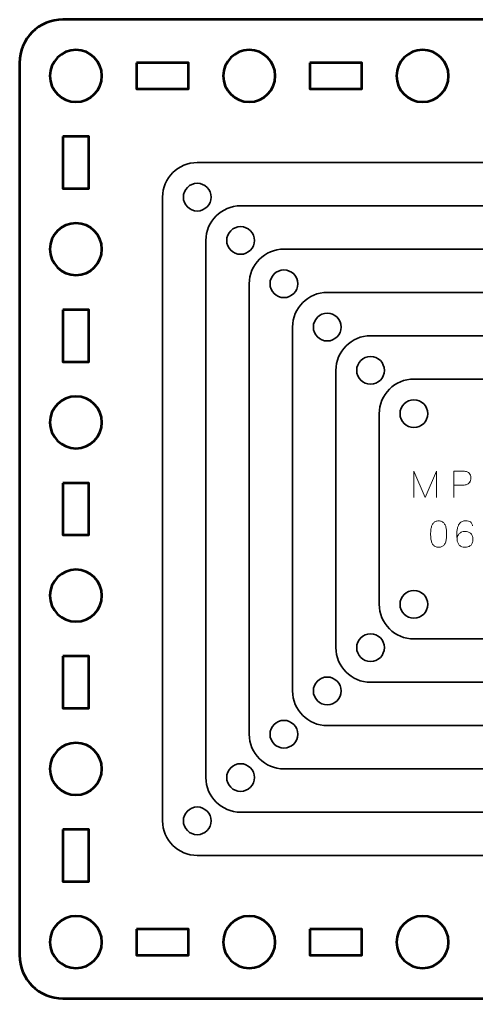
# Model space of a CAD drawing. Header units: centimetres. Extents: x -22.2 to 1.2, y -20.5 to -9.2.
# Drawn here: x -22.15 to -16.88, y -20.5 to -9.2 of the extents above; entities that cross this region are included whole.
import ezdxf

# ---------------------------------------------------------------- set-up
doc = ezdxf.new("R2010")
doc.units = ezdxf.units.CM
doc.header["$MEASUREMENT"] = 0
doc.layers.add('Layer 1', color=7, linetype='Continuous')

msp = doc.modelspace()

# ---------------------------------------------------------------- linework, layer by layer
at = {"layer": 'Layer 1', "lineweight": 53}
for points, knots in [([(-21.64992, -9.19998), (-21.64992, -9.19998), (-11.34994, -9.19998), (-11.34994, -9.19998), (-11.34994, -9.19998), (-11.07294, -9.19998), (-10.84998, -9.42308), (-10.84998, -9.70008), (-10.84998, -9.70008), (-10.84998, -9.70008), (-10.84998, -20.00006), (-10.84998, -20.00006), (-10.84998, -20.00006), (-10.84998, -20.27706), (-11.07294, -20.50002), (-11.34994, -20.50002), (-11.34994, -20.50002), (-11.34994, -20.50002), (-21.64992, -20.50002), (-21.64992, -20.50002), (-21.64992, -20.50002), (-21.92692, -20.50002), (-22.15002, -20.27706), (-22.15002, -20.00006), (-22.15002, -20.00006), (-22.15002, -20.00006), (-22.15002, -9.70008), (-22.15002, -9.70008), (-22.15002, -9.70008), (-22.15002, -9.42308), (-21.92692, -9.19998), (-21.64992, -9.19998)], [0, 0, 0, 0, 0.125, 0.125, 0.125, 0.125, 0.25, 0.25, 0.25, 0.25, 0.375, 0.375, 0.375, 0.375, 0.5, 0.5, 0.5, 0.5, 0.625, 0.625, 0.625, 0.625, 0.75, 0.75, 0.75, 0.75, 0.875, 0.875, 0.875, 0.875, 1, 1, 1, 1]), ([(-21.19999, -9.85001), (-21.19999, -10.01578), (-21.33422, -10.15001), (-21.49999, -10.15001), (-21.49999, -10.15001), (-21.66565, -10.15001), (-21.79999, -10.01578), (-21.79999, -9.85001), (-21.79999, -9.85001), (-21.79999, -9.68434), (-21.66565, -9.55001), (-21.49999, -9.55001), (-21.49999, -9.55001), (-21.33422, -9.55001), (-21.19999, -9.68434), (-21.19999, -9.85001)], [0, 0, 0, 0, 0.25, 0.25, 0.25, 0.25, 0.5, 0.5, 0.5, 0.5, 0.75, 0.75, 0.75, 0.75, 1, 1, 1, 1]), ([(-19.19991, -9.85001), (-19.19991, -10.01578), (-19.33429, -10.15001), (-19.49992, -10.15001), (-19.49992, -10.15001), (-19.66569, -10.15001), (-19.79992, -10.01578), (-19.79992, -9.85001), (-19.79992, -9.85001), (-19.79992, -9.68434), (-19.66569, -9.55001), (-19.49992, -9.55001), (-19.49992, -9.55001), (-19.33429, -9.55001), (-19.19991, -9.68434), (-19.19991, -9.85001)], [0, 0, 0, 0, 0.25, 0.25, 0.25, 0.25, 0.5, 0.5, 0.5, 0.5, 0.75, 0.75, 0.75, 0.75, 1, 1, 1, 1]), ([(-17.19998, -9.85001), (-17.19998, -10.01578), (-17.33432, -10.15001), (-17.49998, -10.15001), (-17.49998, -10.15001), (-17.66561, -10.15001), (-17.79999, -10.01578), (-17.79999, -9.85001), (-17.79999, -9.85001), (-17.79999, -9.68434), (-17.66561, -9.55001), (-17.49998, -9.55001), (-17.49998, -9.55001), (-17.33432, -9.55001), (-17.19998, -9.68434), (-17.19998, -9.85001)], [0, 0, 0, 0, 0.25, 0.25, 0.25, 0.25, 0.5, 0.5, 0.5, 0.5, 0.75, 0.75, 0.75, 0.75, 1, 1, 1, 1]), ([(-20.79997, -9.70008), (-20.79997, -9.70008), (-20.19997, -9.70008), (-20.19997, -9.70008), (-20.19997, -9.70008), (-20.19997, -9.70008), (-20.19997, -10.00008), (-20.19997, -10.00008), (-20.19997, -10.00008), (-20.19997, -10.00008), (-20.79997, -10.00008), (-20.79997, -10.00008), (-20.79997, -10.00008), (-20.79997, -10.00008), (-20.79997, -9.70008), (-20.79997, -9.70008)], [0, 0, 0, 0, 0.25, 0.25, 0.25, 0.25, 0.5, 0.5, 0.5, 0.5, 0.75, 0.75, 0.75, 0.75, 1, 1, 1, 1]), ([(-18.80001, -9.70008), (-18.80001, -9.70008), (-18.2, -9.70008), (-18.2, -9.70008), (-18.2, -9.70008), (-18.2, -9.70008), (-18.2, -10.00008), (-18.2, -10.00008), (-18.2, -10.00008), (-18.2, -10.00008), (-18.80001, -10.00008), (-18.80001, -10.00008), (-18.80001, -10.00008), (-18.80001, -10.00008), (-18.80001, -9.70008), (-18.80001, -9.70008)], [0, 0, 0, 0, 0.25, 0.25, 0.25, 0.25, 0.5, 0.5, 0.5, 0.5, 0.75, 0.75, 0.75, 0.75, 1, 1, 1, 1]), ([(-21.64992, -10.55003), (-21.64992, -10.55003), (-21.34992, -10.55003), (-21.34992, -10.55003), (-21.34992, -10.55003), (-21.34992, -10.55003), (-21.34992, -11.15003), (-21.34992, -11.15003), (-21.34992, -11.15003), (-21.34992, -11.15003), (-21.64992, -11.15003), (-21.64992, -11.15003), (-21.64992, -11.15003), (-21.64992, -11.15003), (-21.64992, -10.55003), (-21.64992, -10.55003)], [0, 0, 0, 0, 0.25, 0.25, 0.25, 0.25, 0.5, 0.5, 0.5, 0.5, 0.75, 0.75, 0.75, 0.75, 1, 1, 1, 1]), ([(-21.19999, -11.85008), (-21.19999, -12.01571), (-21.33422, -12.15009), (-21.49999, -12.15009), (-21.49999, -12.15009), (-21.66565, -12.15009), (-21.79999, -12.01571), (-21.79999, -11.85008), (-21.79999, -11.85008), (-21.79999, -11.68431), (-21.66565, -11.55008), (-21.49999, -11.55008), (-21.49999, -11.55008), (-21.33422, -11.55008), (-21.19999, -11.68431), (-21.19999, -11.85008)], [0, 0, 0, 0, 0.25, 0.25, 0.25, 0.25, 0.5, 0.5, 0.5, 0.5, 0.75, 0.75, 0.75, 0.75, 1, 1, 1, 1]), ([(-21.64992, -12.54999), (-21.64992, -12.54999), (-21.34992, -12.54999), (-21.34992, -12.54999), (-21.34992, -12.54999), (-21.34992, -12.54999), (-21.34992, -13.15), (-21.34992, -13.15), (-21.34992, -13.15), (-21.34992, -13.15), (-21.64992, -13.15), (-21.64992, -13.15), (-21.64992, -13.15), (-21.64992, -13.15), (-21.64992, -12.54999), (-21.64992, -12.54999)], [0, 0, 0, 0, 0.25, 0.25, 0.25, 0.25, 0.5, 0.5, 0.5, 0.5, 0.75, 0.75, 0.75, 0.75, 1, 1, 1, 1]), ([(-21.19999, -13.85002), (-21.19999, -14.01568), (-21.33422, -14.15002), (-21.49999, -14.15002), (-21.49999, -14.15002), (-21.66565, -14.15002), (-21.79999, -14.01568), (-21.79999, -13.85002), (-21.79999, -13.85002), (-21.79999, -13.68439), (-21.66565, -13.55001), (-21.49999, -13.55001), (-21.49999, -13.55001), (-21.33422, -13.55001), (-21.19999, -13.68439), (-21.19999, -13.85002)], [0, 0, 0, 0, 0.25, 0.25, 0.25, 0.25, 0.5, 0.5, 0.5, 0.5, 0.75, 0.75, 0.75, 0.75, 1, 1, 1, 1]), ([(-21.64992, -14.55007), (-21.64992, -14.55007), (-21.34992, -14.55007), (-21.34992, -14.55007), (-21.34992, -14.55007), (-21.34992, -14.55007), (-21.34992, -15.15007), (-21.34992, -15.15007), (-21.34992, -15.15007), (-21.34992, -15.15007), (-21.64992, -15.15007), (-21.64992, -15.15007), (-21.64992, -15.15007), (-21.64992, -15.15007), (-21.64992, -14.55007), (-21.64992, -14.55007)], [0, 0, 0, 0, 0.25, 0.25, 0.25, 0.25, 0.5, 0.5, 0.5, 0.5, 0.75, 0.75, 0.75, 0.75, 1, 1, 1, 1]), ([(-21.19999, -15.84998), (-21.19999, -16.01575), (-21.33422, -16.14999), (-21.49999, -16.14999), (-21.49999, -16.14999), (-21.66565, -16.14999), (-21.79999, -16.01575), (-21.79999, -15.84998), (-21.79999, -15.84998), (-21.79999, -15.68432), (-21.66565, -15.54998), (-21.49999, -15.54998), (-21.49999, -15.54998), (-21.33422, -15.54998), (-21.19999, -15.68432), (-21.19999, -15.84998)], [0, 0, 0, 0, 0.25, 0.25, 0.25, 0.25, 0.5, 0.5, 0.5, 0.5, 0.75, 0.75, 0.75, 0.75, 1, 1, 1, 1]), ([(-21.64992, -16.55004), (-21.64992, -16.55004), (-21.34992, -16.55004), (-21.34992, -16.55004), (-21.34992, -16.55004), (-21.34992, -16.55004), (-21.34992, -17.15004), (-21.34992, -17.15004), (-21.34992, -17.15004), (-21.34992, -17.15004), (-21.64992, -17.15004), (-21.64992, -17.15004), (-21.64992, -17.15004), (-21.64992, -17.15004), (-21.64992, -16.55004), (-21.64992, -16.55004)], [0, 0, 0, 0, 0.25, 0.25, 0.25, 0.25, 0.5, 0.5, 0.5, 0.5, 0.75, 0.75, 0.75, 0.75, 1, 1, 1, 1]), ([(-21.19999, -17.85006), (-21.19999, -18.01569), (-21.33422, -18.15006), (-21.49999, -18.15006), (-21.49999, -18.15006), (-21.66565, -18.15006), (-21.79999, -18.01569), (-21.79999, -17.85006), (-21.79999, -17.85006), (-21.79999, -17.68429), (-21.66565, -17.55005), (-21.49999, -17.55005), (-21.49999, -17.55005), (-21.33422, -17.55005), (-21.19999, -17.68429), (-21.19999, -17.85006)], [0, 0, 0, 0, 0.25, 0.25, 0.25, 0.25, 0.5, 0.5, 0.5, 0.5, 0.75, 0.75, 0.75, 0.75, 1, 1, 1, 1]), ([(-21.64992, -18.54997), (-21.64992, -18.54997), (-21.34992, -18.54997), (-21.34992, -18.54997), (-21.34992, -18.54997), (-21.34992, -18.54997), (-21.34992, -19.14997), (-21.34992, -19.14997), (-21.34992, -19.14997), (-21.34992, -19.14997), (-21.64992, -19.14997), (-21.64992, -19.14997), (-21.64992, -19.14997), (-21.64992, -19.14997), (-21.64992, -18.54997), (-21.64992, -18.54997)], [0, 0, 0, 0, 0.25, 0.25, 0.25, 0.25, 0.5, 0.5, 0.5, 0.5, 0.75, 0.75, 0.75, 0.75, 1, 1, 1, 1]), ([(-21.19999, -19.85002), (-21.19999, -20.01565), (-21.33422, -20.14999), (-21.49999, -20.14999), (-21.49999, -20.14999), (-21.66565, -20.14999), (-21.79999, -20.01565), (-21.79999, -19.85002), (-21.79999, -19.85002), (-21.79999, -19.68436), (-21.66565, -19.55002), (-21.49999, -19.55002), (-21.49999, -19.55002), (-21.33422, -19.55002), (-21.19999, -19.68436), (-21.19999, -19.85002)], [0, 0, 0, 0, 0.25, 0.25, 0.25, 0.25, 0.5, 0.5, 0.5, 0.5, 0.75, 0.75, 0.75, 0.75, 1, 1, 1, 1]), ([(-19.19991, -19.85002), (-19.19991, -20.01565), (-19.33429, -20.14999), (-19.49992, -20.14999), (-19.49992, -20.14999), (-19.66569, -20.14999), (-19.79992, -20.01565), (-19.79992, -19.85002), (-19.79992, -19.85002), (-19.79992, -19.68436), (-19.66569, -19.55002), (-19.49992, -19.55002), (-19.49992, -19.55002), (-19.33429, -19.55002), (-19.19991, -19.68436), (-19.19991, -19.85002)], [0, 0, 0, 0, 0.25, 0.25, 0.25, 0.25, 0.5, 0.5, 0.5, 0.5, 0.75, 0.75, 0.75, 0.75, 1, 1, 1, 1]), ([(-17.19998, -19.85002), (-17.19998, -20.01565), (-17.33432, -20.14999), (-17.49998, -20.14999), (-17.49998, -20.14999), (-17.66561, -20.14999), (-17.79999, -20.01565), (-17.79999, -19.85002), (-17.79999, -19.85002), (-17.79999, -19.68436), (-17.66561, -19.55002), (-17.49998, -19.55002), (-17.49998, -19.55002), (-17.33432, -19.55002), (-17.19998, -19.68436), (-17.19998, -19.85002)], [0, 0, 0, 0, 0.25, 0.25, 0.25, 0.25, 0.5, 0.5, 0.5, 0.5, 0.75, 0.75, 0.75, 0.75, 1, 1, 1, 1]), ([(-20.79997, -19.70009), (-20.79997, -19.70009), (-20.19997, -19.70009), (-20.19997, -19.70009), (-20.19997, -19.70009), (-20.19997, -19.70009), (-20.19997, -20.0001), (-20.19997, -20.0001), (-20.19997, -20.0001), (-20.19997, -20.0001), (-20.79997, -20.0001), (-20.79997, -20.0001), (-20.79997, -20.0001), (-20.79997, -20.0001), (-20.79997, -19.70009), (-20.79997, -19.70009)], [0, 0, 0, 0, 0.25, 0.25, 0.25, 0.25, 0.5, 0.5, 0.5, 0.5, 0.75, 0.75, 0.75, 0.75, 1, 1, 1, 1]), ([(-18.80001, -19.70009), (-18.80001, -19.70009), (-18.2, -19.70009), (-18.2, -19.70009), (-18.2, -19.70009), (-18.2, -19.70009), (-18.2, -20.0001), (-18.2, -20.0001), (-18.2, -20.0001), (-18.2, -20.0001), (-18.80001, -20.0001), (-18.80001, -20.0001), (-18.80001, -20.0001), (-18.80001, -20.0001), (-18.80001, -19.70009), (-18.80001, -19.70009)], [0, 0, 0, 0, 0.25, 0.25, 0.25, 0.25, 0.5, 0.5, 0.5, 0.5, 0.75, 0.75, 0.75, 0.75, 1, 1, 1, 1])]:
    msp.add_open_spline(points, degree=3, knots=knots, dxfattribs=at)
at = {"layer": 'Layer 1', "color": 30, "lineweight": 35}
for points in [[(-20.5, -11.25), (-20.5, -11.02913), (-20.32087, -10.85), (-20.1, -10.85), (-20.1, -10.85), (-20.1, -10.85), (-12.9, -10.85), (-12.9, -10.85), (-12.9, -10.85), (-12.67913, -10.85), (-12.5, -11.02913), (-12.5, -11.25), (-12.5, -11.25), (-12.5, -11.25), (-12.5, -18.45), (-12.5, -18.45), (-12.5, -18.45), (-12.5, -18.67087), (-12.67913, -18.85), (-12.9, -18.85), (-12.9, -18.85), (-12.9, -18.85), (-20.1, -18.85), (-20.1, -18.85), (-20.1, -18.85), (-20.32087, -18.85), (-20.5, -18.67087), (-20.5, -18.45), (-20.5, -18.45), (-20.5, -18.45), (-20.5, -11.25), (-20.5, -11.25)], [(-20, -11.75), (-20, -11.52913), (-19.82087, -11.35), (-19.6, -11.35), (-19.6, -11.35), (-19.6, -11.35), (-13.4, -11.35), (-13.4, -11.35), (-13.4, -11.35), (-13.17913, -11.35), (-13, -11.52913), (-13, -11.75), (-13, -11.75), (-13, -11.75), (-13, -17.95), (-13, -17.95), (-13, -17.95), (-13, -18.17087), (-13.17913, -18.35), (-13.4, -18.35), (-13.4, -18.35), (-13.4, -18.35), (-19.6, -18.35), (-19.6, -18.35), (-19.6, -18.35), (-19.82087, -18.35), (-20, -18.17087), (-20, -17.95), (-20, -17.95), (-20, -17.95), (-20, -11.75), (-20, -11.75)], [(-19.5, -12.25), (-19.5, -12.02913), (-19.32087, -11.85), (-19.1, -11.85), (-19.1, -11.85), (-19.1, -11.85), (-13.9, -11.85), (-13.9, -11.85), (-13.9, -11.85), (-13.67913, -11.85), (-13.5, -12.02913), (-13.5, -12.25), (-13.5, -12.25), (-13.5, -12.25), (-13.5, -17.45), (-13.5, -17.45), (-13.5, -17.45), (-13.5, -17.67087), (-13.67913, -17.85), (-13.9, -17.85), (-13.9, -17.85), (-13.9, -17.85), (-19.1, -17.85), (-19.1, -17.85), (-19.1, -17.85), (-19.32087, -17.85), (-19.5, -17.67087), (-19.5, -17.45), (-19.5, -17.45), (-19.5, -17.45), (-19.5, -12.25), (-19.5, -12.25)], [(-19, -12.75), (-19, -12.52913), (-18.82087, -12.35), (-18.6, -12.35), (-18.6, -12.35), (-18.6, -12.35), (-14.4, -12.35), (-14.4, -12.35), (-14.4, -12.35), (-14.17913, -12.35), (-14, -12.52913), (-14, -12.75), (-14, -12.75), (-14, -12.75), (-14, -16.95), (-14, -16.95), (-14, -16.95), (-14, -17.17087), (-14.17913, -17.35), (-14.4, -17.35), (-14.4, -17.35), (-14.4, -17.35), (-18.6, -17.35), (-18.6, -17.35), (-18.6, -17.35), (-18.82087, -17.35), (-19, -17.17087), (-19, -16.95), (-19, -16.95), (-19, -16.95), (-19, -12.75), (-19, -12.75)], [(-18.5, -13.25), (-18.5, -13.02913), (-18.32087, -12.85), (-18.1, -12.85), (-18.1, -12.85), (-18.1, -12.85), (-14.9, -12.85), (-14.9, -12.85), (-14.9, -12.85), (-14.67913, -12.85), (-14.5, -13.02913), (-14.5, -13.25), (-14.5, -13.25), (-14.5, -13.25), (-14.5, -16.45), (-14.5, -16.45), (-14.5, -16.45), (-14.5, -16.67087), (-14.67913, -16.85), (-14.9, -16.85), (-14.9, -16.85), (-14.9, -16.85), (-18.1, -16.85), (-18.1, -16.85), (-18.1, -16.85), (-18.32087, -16.85), (-18.5, -16.67087), (-18.5, -16.45), (-18.5, -16.45), (-18.5, -16.45), (-18.5, -13.25), (-18.5, -13.25)], [(-18, -13.75), (-18, -13.52913), (-17.82087, -13.35), (-17.6, -13.35), (-17.6, -13.35), (-17.6, -13.35), (-15.4, -13.35), (-15.4, -13.35), (-15.4, -13.35), (-15.17913, -13.35), (-15, -13.52913), (-15, -13.75), (-15, -13.75), (-15, -13.75), (-15, -15.95), (-15, -15.95), (-15, -15.95), (-15, -16.17087), (-15.17913, -16.35), (-15.4, -16.35), (-15.4, -16.35), (-15.4, -16.35), (-17.6, -16.35), (-17.6, -16.35), (-17.6, -16.35), (-17.82087, -16.35), (-18, -16.17087), (-18, -15.95), (-18, -15.95), (-18, -15.95), (-18, -13.75), (-18, -13.75)]]:
    msp.add_open_spline(points, degree=3, knots=[0, 0, 0, 0, 0.125, 0.125, 0.125, 0.125, 0.25, 0.25, 0.25, 0.25, 0.375, 0.375, 0.375, 0.375, 0.5, 0.5, 0.5, 0.5, 0.625, 0.625, 0.625, 0.625, 0.75, 0.75, 0.75, 0.75, 0.875, 0.875, 0.875, 0.875, 1, 1, 1, 1], dxfattribs=at)
at = {"layer": 'Layer 1', "color": 250, "lineweight": 35}
for points in [[(-20.1, -11.09), (-20.01165, -11.09), (-19.94, -11.16165), (-19.94, -11.25), (-19.94, -11.25), (-19.94, -11.33835), (-20.01165, -11.41), (-20.1, -11.41), (-20.1, -11.41), (-20.18835, -11.41), (-20.26, -11.33835), (-20.26, -11.25), (-20.26, -11.25), (-20.26, -11.16165), (-20.18835, -11.09), (-20.1, -11.09)], [(-19.6, -11.59), (-19.51165, -11.59), (-19.44, -11.66165), (-19.44, -11.75), (-19.44, -11.75), (-19.44, -11.83835), (-19.51165, -11.91), (-19.6, -11.91), (-19.6, -11.91), (-19.68835, -11.91), (-19.76, -11.83835), (-19.76, -11.75), (-19.76, -11.75), (-19.76, -11.66165), (-19.68835, -11.59), (-19.6, -11.59)], [(-19.1, -12.09), (-19.01165, -12.09), (-18.94, -12.16165), (-18.94, -12.25), (-18.94, -12.25), (-18.94, -12.33835), (-19.01165, -12.41), (-19.1, -12.41), (-19.1, -12.41), (-19.18835, -12.41), (-19.26, -12.33835), (-19.26, -12.25), (-19.26, -12.25), (-19.26, -12.16165), (-19.18835, -12.09), (-19.1, -12.09)], [(-18.6, -12.59), (-18.51165, -12.59), (-18.44, -12.66165), (-18.44, -12.75), (-18.44, -12.75), (-18.44, -12.83835), (-18.51165, -12.91), (-18.6, -12.91), (-18.6, -12.91), (-18.68835, -12.91), (-18.76, -12.83835), (-18.76, -12.75), (-18.76, -12.75), (-18.76, -12.66165), (-18.68835, -12.59), (-18.6, -12.59)], [(-18.1, -13.09), (-18.01165, -13.09), (-17.94, -13.16165), (-17.94, -13.25), (-17.94, -13.25), (-17.94, -13.33835), (-18.01165, -13.41), (-18.1, -13.41), (-18.1, -13.41), (-18.18835, -13.41), (-18.26, -13.33835), (-18.26, -13.25), (-18.26, -13.25), (-18.26, -13.16165), (-18.18835, -13.09), (-18.1, -13.09)], [(-17.6, -13.59), (-17.51165, -13.59), (-17.44, -13.66165), (-17.44, -13.75), (-17.44, -13.75), (-17.44, -13.83835), (-17.51165, -13.91), (-17.6, -13.91), (-17.6, -13.91), (-17.68835, -13.91), (-17.76, -13.83835), (-17.76, -13.75), (-17.76, -13.75), (-17.76, -13.66165), (-17.68835, -13.59), (-17.6, -13.59)], [(-17.6, -15.79), (-17.51165, -15.79), (-17.44, -15.86165), (-17.44, -15.95), (-17.44, -15.95), (-17.44, -16.03835), (-17.51165, -16.11), (-17.6, -16.11), (-17.6, -16.11), (-17.68835, -16.11), (-17.76, -16.03835), (-17.76, -15.95), (-17.76, -15.95), (-17.76, -15.86165), (-17.68835, -15.79), (-17.6, -15.79)], [(-18.1, -16.29), (-18.01165, -16.29), (-17.94, -16.36165), (-17.94, -16.45), (-17.94, -16.45), (-17.94, -16.53835), (-18.01165, -16.61), (-18.1, -16.61), (-18.1, -16.61), (-18.18835, -16.61), (-18.26, -16.53835), (-18.26, -16.45), (-18.26, -16.45), (-18.26, -16.36165), (-18.18835, -16.29), (-18.1, -16.29)], [(-18.6, -16.79), (-18.51165, -16.79), (-18.44, -16.86165), (-18.44, -16.95), (-18.44, -16.95), (-18.44, -17.03835), (-18.51165, -17.11), (-18.6, -17.11), (-18.6, -17.11), (-18.68835, -17.11), (-18.76, -17.03835), (-18.76, -16.95), (-18.76, -16.95), (-18.76, -16.86165), (-18.68835, -16.79), (-18.6, -16.79)], [(-19.1, -17.29), (-19.01165, -17.29), (-18.94, -17.36165), (-18.94, -17.45), (-18.94, -17.45), (-18.94, -17.53835), (-19.01165, -17.61), (-19.1, -17.61), (-19.1, -17.61), (-19.18835, -17.61), (-19.26, -17.53835), (-19.26, -17.45), (-19.26, -17.45), (-19.26, -17.36165), (-19.18835, -17.29), (-19.1, -17.29)], [(-19.6, -17.79), (-19.51165, -17.79), (-19.44, -17.86165), (-19.44, -17.95), (-19.44, -17.95), (-19.44, -18.03835), (-19.51165, -18.11), (-19.6, -18.11), (-19.6, -18.11), (-19.68835, -18.11), (-19.76, -18.03835), (-19.76, -17.95), (-19.76, -17.95), (-19.76, -17.86165), (-19.68835, -17.79), (-19.6, -17.79)], [(-20.1, -18.29), (-20.01165, -18.29), (-19.94, -18.36165), (-19.94, -18.45), (-19.94, -18.45), (-19.94, -18.53835), (-20.01165, -18.61), (-20.1, -18.61), (-20.1, -18.61), (-20.18835, -18.61), (-20.26, -18.53835), (-20.26, -18.45), (-20.26, -18.45), (-20.26, -18.36165), (-20.18835, -18.29), (-20.1, -18.29)]]:
    msp.add_open_spline(points, degree=3, knots=[0, 0, 0, 0, 0.25, 0.25, 0.25, 0.25, 0.5, 0.5, 0.5, 0.5, 0.75, 0.75, 0.75, 0.75, 1, 1, 1, 1], dxfattribs=at)
at = {"layer": 'Layer 1', "color": 30, "lineweight": 9}
for points, knots in [([(-17.60108, -14.71707), (-17.60108, -14.71707), (-17.60108, -14.41185), (-17.60108, -14.41185), (-17.60108, -14.41185), (-17.60108, -14.41185), (-17.46985, -14.71707), (-17.46985, -14.71707), (-17.46985, -14.71707), (-17.46985, -14.71707), (-17.33819, -14.41185), (-17.33819, -14.41185), (-17.33819, -14.41185), (-17.33819, -14.41185), (-17.33819, -14.71707), (-17.33819, -14.71707), (-17.33819, -14.71707), (-17.33819, -14.71707), (-17.33819, -14.41185), (-17.33819, -14.41185), (-17.33819, -14.41185), (-17.33819, -14.41185), (-17.46985, -14.71707), (-17.46985, -14.71707), (-17.46985, -14.71707), (-17.46985, -14.71707), (-17.60108, -14.41185), (-17.60108, -14.41185), (-17.60108, -14.41185), (-17.60108, -14.41185), (-17.60108, -14.71707), (-17.60108, -14.71707)], [0, 0, 0, 0, 0.125, 0.125, 0.125, 0.125, 0.25, 0.25, 0.25, 0.25, 0.375, 0.375, 0.375, 0.375, 0.5, 0.5, 0.5, 0.5, 0.625, 0.625, 0.625, 0.625, 0.75, 0.75, 0.75, 0.75, 0.875, 0.875, 0.875, 0.875, 1, 1, 1, 1]), ([(-17.13838, -14.71707), (-17.13838, -14.71707), (-17.13838, -14.41185), (-17.13838, -14.41185), (-17.13838, -14.41185), (-17.13838, -14.41185), (-17.04101, -14.41185), (-17.04101, -14.41185), (-17.04101, -14.41185), (-17.02154, -14.41192), (-17.00553, -14.41411), (-16.9929, -14.41834), (-16.9929, -14.41834), (-16.98034, -14.4225), (-16.97046, -14.42829), (-16.96333, -14.43563), (-16.96333, -14.43563), (-16.95621, -14.44289), (-16.95113, -14.45122), (-16.94802, -14.4606), (-16.94802, -14.4606), (-16.94499, -14.46999), (-16.94323, -14.47979), (-16.9428, -14.49017), (-16.9428, -14.49017), (-16.94231, -14.50054), (-16.94351, -14.5107), (-16.94633, -14.52057), (-16.94633, -14.52057), (-16.94922, -14.53045), (-16.95409, -14.53941), (-16.96108, -14.54746), (-16.96108, -14.54746), (-16.96799, -14.5555), (-16.97737, -14.56192), (-16.98916, -14.56665), (-16.98916, -14.56665), (-17.00094, -14.57144), (-17.01554, -14.57384), (-17.03297, -14.57398), (-17.03297, -14.57398), (-17.03297, -14.57398), (-17.13838, -14.57398), (-17.13838, -14.57398), (-17.13838, -14.57398), (-17.13838, -14.57398), (-17.03297, -14.57398), (-17.03297, -14.57398), (-17.03297, -14.57398), (-17.0159, -14.57384), (-17.00143, -14.57144), (-16.98972, -14.56665), (-16.98972, -14.56665), (-16.97794, -14.56192), (-16.96855, -14.5555), (-16.9615, -14.54746), (-16.9615, -14.54746), (-16.95451, -14.53941), (-16.9495, -14.53045), (-16.94654, -14.52057), (-16.94654, -14.52057), (-16.94358, -14.5107), (-16.94231, -14.50054), (-16.9428, -14.49017), (-16.9428, -14.49017), (-16.94323, -14.47979), (-16.94499, -14.46999), (-16.94816, -14.4606), (-16.94816, -14.4606), (-16.95127, -14.45122), (-16.95649, -14.44289), (-16.96362, -14.43563), (-16.96362, -14.43563), (-16.97081, -14.42829), (-16.98069, -14.4225), (-16.99325, -14.41834), (-16.99325, -14.41834), (-17.00588, -14.41411), (-17.02175, -14.41192), (-17.04101, -14.41185), (-17.04101, -14.41185), (-17.04101, -14.41185), (-17.13838, -14.41185), (-17.13838, -14.41185), (-17.13838, -14.41185), (-17.13838, -14.41185), (-17.13838, -14.71707), (-17.13838, -14.71707)], [0, 0, 0, 0, 0.04545455, 0.04545455, 0.04545455, 0.04545455, 0.09090909, 0.09090909, 0.09090909, 0.09090909, 0.13636364, 0.13636364, 0.13636364, 0.13636364, 0.18181818, 0.18181818, 0.18181818, 0.18181818, 0.22727273, 0.22727273, 0.22727273, 0.22727273, 0.27272727, 0.27272727, 0.27272727, 0.27272727, 0.31818182, 0.31818182, 0.31818182, 0.31818182, 0.36363636, 0.36363636, 0.36363636, 0.36363636, 0.40909091, 0.40909091, 0.40909091, 0.40909091, 0.45454545, 0.45454545, 0.45454545, 0.45454545, 0.5, 0.5, 0.5, 0.5, 0.54545455, 0.54545455, 0.54545455, 0.54545455, 0.59090909, 0.59090909, 0.59090909, 0.59090909, 0.63636364, 0.63636364, 0.63636364, 0.63636364, 0.68181818, 0.68181818, 0.68181818, 0.68181818, 0.72727273, 0.72727273, 0.72727273, 0.72727273, 0.77272727, 0.77272727, 0.77272727, 0.77272727, 0.81818182, 0.81818182, 0.81818182, 0.81818182, 0.86363636, 0.86363636, 0.86363636, 0.86363636, 0.90909091, 0.90909091, 0.90909091, 0.90909091, 0.95454545, 0.95454545, 0.95454545, 0.95454545, 1, 1, 1, 1]), ([(-17.31448, -15.29238), (-17.29967, -15.29231), (-17.2869, -15.2897), (-17.27624, -15.28462), (-17.27624, -15.28462), (-17.26566, -15.27954), (-17.25684, -15.27227), (-17.24979, -15.26303), (-17.24979, -15.26303), (-17.2428, -15.25372), (-17.2373, -15.24271), (-17.23321, -15.23001), (-17.23321, -15.23001), (-17.22918, -15.21731), (-17.22629, -15.20341), (-17.22467, -15.18817), (-17.22467, -15.18817), (-17.22297, -15.17293), (-17.22213, -15.15691), (-17.2222, -15.13998), (-17.2222, -15.13998), (-17.22213, -15.12312), (-17.22297, -15.1071), (-17.22467, -15.09193), (-17.22467, -15.09193), (-17.22629, -15.07676), (-17.22918, -15.06279), (-17.23321, -15.05009), (-17.23321, -15.05009), (-17.2373, -15.03746), (-17.2428, -15.02646), (-17.24979, -15.01707), (-17.24979, -15.01707), (-17.25684, -15.00776), (-17.26566, -15.00049), (-17.27624, -14.99541), (-17.27624, -14.99541), (-17.2869, -14.99026), (-17.29967, -14.98765), (-17.31448, -14.98758), (-17.31448, -14.98758), (-17.3293, -14.98765), (-17.34207, -14.99026), (-17.35273, -14.99541), (-17.35273, -14.99541), (-17.36331, -15.00049), (-17.37213, -15.00776), (-17.37918, -15.01707), (-17.37918, -15.01707), (-17.38617, -15.02646), (-17.39167, -15.03746), (-17.39576, -15.05009), (-17.39576, -15.05009), (-17.39979, -15.06279), (-17.40268, -15.07676), (-17.4043, -15.09193), (-17.4043, -15.09193), (-17.40599, -15.1071), (-17.40684, -15.12312), (-17.40677, -15.13998), (-17.40677, -15.13998), (-17.40684, -15.15691), (-17.40599, -15.17293), (-17.4043, -15.18817), (-17.4043, -15.18817), (-17.40268, -15.20341), (-17.39979, -15.21731), (-17.39576, -15.23001), (-17.39576, -15.23001), (-17.39167, -15.24271), (-17.38617, -15.25372), (-17.37918, -15.26303), (-17.37918, -15.26303), (-17.37213, -15.27227), (-17.36331, -15.27954), (-17.35273, -15.28462), (-17.35273, -15.28462), (-17.34207, -15.2897), (-17.3293, -15.29231), (-17.31448, -15.29238)], [0, 0, 0, 0, 0.05, 0.05, 0.05, 0.05, 0.1, 0.1, 0.1, 0.1, 0.15, 0.15, 0.15, 0.15, 0.2, 0.2, 0.2, 0.2, 0.25, 0.25, 0.25, 0.25, 0.3, 0.3, 0.3, 0.3, 0.35, 0.35, 0.35, 0.35, 0.4, 0.4, 0.4, 0.4, 0.45, 0.45, 0.45, 0.45, 0.5, 0.5, 0.5, 0.5, 0.55, 0.55, 0.55, 0.55, 0.6, 0.6, 0.6, 0.6, 0.65, 0.65, 0.65, 0.65, 0.7, 0.7, 0.7, 0.7, 0.75, 0.75, 0.75, 0.75, 0.8, 0.8, 0.8, 0.8, 0.85, 0.85, 0.85, 0.85, 0.9, 0.9, 0.9, 0.9, 0.95, 0.95, 0.95, 0.95, 1, 1, 1, 1]), ([(-17.31448, -15.29238), (-17.29967, -15.29231), (-17.2869, -15.2897), (-17.27624, -15.28462), (-17.27624, -15.28462), (-17.26566, -15.27954), (-17.25684, -15.27227), (-17.24979, -15.26303), (-17.24979, -15.26303), (-17.2428, -15.25372), (-17.2373, -15.24271), (-17.23321, -15.23001), (-17.23321, -15.23001), (-17.22918, -15.21731), (-17.22629, -15.20341), (-17.22467, -15.18817), (-17.22467, -15.18817), (-17.22297, -15.17293), (-17.22213, -15.15691), (-17.2222, -15.13998), (-17.2222, -15.13998), (-17.22213, -15.12312), (-17.22297, -15.1071), (-17.22467, -15.09193), (-17.22467, -15.09193), (-17.22629, -15.07676), (-17.22918, -15.06279), (-17.23321, -15.05009), (-17.23321, -15.05009), (-17.2373, -15.03746), (-17.2428, -15.02646), (-17.24979, -15.01707), (-17.24979, -15.01707), (-17.25684, -15.00776), (-17.26566, -15.00049), (-17.27624, -14.99541), (-17.27624, -14.99541), (-17.2869, -14.99026), (-17.29967, -14.98765), (-17.31448, -14.98758), (-17.31448, -14.98758), (-17.3293, -14.98765), (-17.34207, -14.99026), (-17.35273, -14.99541), (-17.35273, -14.99541), (-17.36331, -15.00049), (-17.37213, -15.00776), (-17.37918, -15.01707), (-17.37918, -15.01707), (-17.38617, -15.02646), (-17.39167, -15.03746), (-17.39576, -15.05009), (-17.39576, -15.05009), (-17.39979, -15.06279), (-17.40268, -15.07676), (-17.4043, -15.09193), (-17.4043, -15.09193), (-17.40599, -15.1071), (-17.40684, -15.12312), (-17.40677, -15.13998), (-17.40677, -15.13998), (-17.40684, -15.15691), (-17.40599, -15.17293), (-17.4043, -15.18817), (-17.4043, -15.18817), (-17.40268, -15.20341), (-17.39979, -15.21731), (-17.39576, -15.23001), (-17.39576, -15.23001), (-17.39167, -15.24271), (-17.38617, -15.25372), (-17.37918, -15.26303), (-17.37918, -15.26303), (-17.37213, -15.27227), (-17.36331, -15.27954), (-17.35273, -15.28462), (-17.35273, -15.28462), (-17.34207, -15.2897), (-17.3293, -15.29231), (-17.31448, -15.29238)], [0, 0, 0, 0, 0.05, 0.05, 0.05, 0.05, 0.1, 0.1, 0.1, 0.1, 0.15, 0.15, 0.15, 0.15, 0.2, 0.2, 0.2, 0.2, 0.25, 0.25, 0.25, 0.25, 0.3, 0.3, 0.3, 0.3, 0.35, 0.35, 0.35, 0.35, 0.4, 0.4, 0.4, 0.4, 0.45, 0.45, 0.45, 0.45, 0.5, 0.5, 0.5, 0.5, 0.55, 0.55, 0.55, 0.55, 0.6, 0.6, 0.6, 0.6, 0.65, 0.65, 0.65, 0.65, 0.7, 0.7, 0.7, 0.7, 0.75, 0.75, 0.75, 0.75, 0.8, 0.8, 0.8, 0.8, 0.85, 0.85, 0.85, 0.85, 0.9, 0.9, 0.9, 0.9, 0.95, 0.95, 0.95, 0.95, 1, 1, 1, 1]), ([(-17.10197, -15.20052), (-17.1019, -15.18669), (-17.09965, -15.1742), (-17.09513, -15.16291), (-17.09513, -15.16291), (-17.09069, -15.15169), (-17.08441, -15.14203), (-17.07629, -15.13391), (-17.07629, -15.13391), (-17.06825, -15.12587), (-17.05872, -15.11966), (-17.04786, -15.11529), (-17.04786, -15.11529), (-17.03699, -15.11091), (-17.02507, -15.10873), (-17.01223, -15.10865), (-17.01223, -15.10865), (-16.99932, -15.10858), (-16.98725, -15.11021), (-16.97603, -15.11345), (-16.97603, -15.11345), (-16.96481, -15.11663), (-16.95501, -15.12185), (-16.94647, -15.12905), (-16.94647, -15.12905), (-16.93793, -15.13617), (-16.93123, -15.14563), (-16.92643, -15.15741), (-16.92643, -15.15741), (-16.92164, -15.16919), (-16.91917, -15.18351), (-16.9191, -15.20052), (-16.9191, -15.20052), (-16.91917, -15.21752), (-16.92164, -15.23184), (-16.92643, -15.24363), (-16.92643, -15.24363), (-16.93123, -15.25541), (-16.93793, -15.26486), (-16.94647, -15.27199), (-16.94647, -15.27199), (-16.95501, -15.27919), (-16.96481, -15.28441), (-16.97603, -15.28758), (-16.97603, -15.28758), (-16.98725, -15.29083), (-16.99932, -15.29245), (-17.01223, -15.29238), (-17.01223, -15.29238), (-17.02507, -15.29231), (-17.03685, -15.29012), (-17.04765, -15.28575), (-17.04765, -15.28575), (-17.05837, -15.28137), (-17.06768, -15.27516), (-17.07566, -15.26705), (-17.07566, -15.26705), (-17.08363, -15.25901), (-17.08991, -15.24934), (-17.09442, -15.23805), (-17.09442, -15.23805), (-17.09901, -15.22683), (-17.10148, -15.21435), (-17.10197, -15.20052), (-17.10197, -15.20052), (-17.10226, -15.19353), (-17.10261, -15.18521), (-17.1031, -15.17554), (-17.1031, -15.17554), (-17.1036, -15.1658), (-17.10388, -15.15522), (-17.10395, -15.14386), (-17.10395, -15.14386), (-17.10402, -15.13243), (-17.10367, -15.12065), (-17.10275, -15.10858), (-17.10275, -15.10858), (-17.1019, -15.09645), (-17.10021, -15.08452), (-17.09774, -15.07274), (-17.09774, -15.07274), (-17.09527, -15.06103), (-17.09174, -15.04995), (-17.08709, -15.03958), (-17.08709, -15.03958), (-17.08243, -15.02921), (-17.07643, -15.02004), (-17.06902, -15.01206), (-17.06902, -15.01206), (-17.06155, -15.00409), (-17.05244, -14.99781), (-17.04165, -14.99323), (-17.04165, -14.99323), (-17.03085, -14.98871), (-17.01808, -14.98638), (-17.00334, -14.98631), (-17.00334, -14.98631), (-16.9905, -14.98638), (-16.97963, -14.98765), (-16.9706, -14.99012), (-16.9706, -14.99012), (-16.96157, -14.99259), (-16.95416, -14.99591), (-16.94823, -15), (-16.94823, -15), (-16.94238, -15.00416), (-16.93772, -15.00868), (-16.93434, -15.01369), (-16.93434, -15.01369), (-16.93095, -15.01863), (-16.92841, -15.02364), (-16.92686, -15.02865), (-16.92686, -15.02865), (-16.92523, -15.03365), (-16.92418, -15.03831), (-16.92375, -15.04262), (-16.92375, -15.04262), (-16.92418, -15.03831), (-16.92523, -15.03365), (-16.92686, -15.02865), (-16.92686, -15.02865), (-16.92841, -15.02364), (-16.93095, -15.01863), (-16.93434, -15.01369), (-16.93434, -15.01369), (-16.93772, -15.00868), (-16.94238, -15.00416), (-16.94823, -15), (-16.94823, -15), (-16.95416, -14.99591), (-16.96157, -14.99259), (-16.9706, -14.99012), (-16.9706, -14.99012), (-16.97963, -14.98765), (-16.9905, -14.98638), (-17.00334, -14.98631), (-17.00334, -14.98631), (-17.01808, -14.98638), (-17.03085, -14.98871), (-17.04165, -14.99323), (-17.04165, -14.99323), (-17.05244, -14.99781), (-17.06155, -15.00409), (-17.06902, -15.01206), (-17.06902, -15.01206), (-17.07643, -15.02004), (-17.08243, -15.02921), (-17.08709, -15.03958), (-17.08709, -15.03958), (-17.09174, -15.04995), (-17.09527, -15.06103), (-17.09774, -15.07274), (-17.09774, -15.07274), (-17.10021, -15.08452), (-17.1019, -15.09645), (-17.10275, -15.10858), (-17.10275, -15.10858), (-17.10367, -15.12065), (-17.10402, -15.13243), (-17.10395, -15.14386), (-17.10395, -15.14386), (-17.10388, -15.15522), (-17.1036, -15.1658), (-17.1031, -15.17554), (-17.1031, -15.17554), (-17.10261, -15.18521), (-17.10226, -15.19353), (-17.10197, -15.20052), (-17.10197, -15.20052), (-17.10148, -15.21435), (-17.09901, -15.22683), (-17.09442, -15.23805), (-17.09442, -15.23805), (-17.08991, -15.24934), (-17.08363, -15.25901), (-17.07566, -15.26705), (-17.07566, -15.26705), (-17.06768, -15.27516), (-17.05837, -15.28137), (-17.04765, -15.28575), (-17.04765, -15.28575), (-17.03685, -15.29012), (-17.02507, -15.29231), (-17.01223, -15.29238), (-17.01223, -15.29238), (-16.99932, -15.29245), (-16.98725, -15.29083), (-16.97603, -15.28758), (-16.97603, -15.28758), (-16.96481, -15.28441), (-16.95501, -15.27919), (-16.94647, -15.27199), (-16.94647, -15.27199), (-16.93793, -15.26486), (-16.93123, -15.25541), (-16.92643, -15.24363), (-16.92643, -15.24363), (-16.92164, -15.23184), (-16.91917, -15.21752), (-16.9191, -15.20052), (-16.9191, -15.20052), (-16.91917, -15.18351), (-16.92164, -15.16919), (-16.92643, -15.15741), (-16.92643, -15.15741), (-16.93123, -15.14563), (-16.93793, -15.13617), (-16.94647, -15.12905), (-16.94647, -15.12905), (-16.95501, -15.12185), (-16.96481, -15.11663), (-16.97603, -15.11345), (-16.97603, -15.11345), (-16.98725, -15.11021), (-16.99932, -15.10858), (-17.01223, -15.10865), (-17.01223, -15.10865), (-17.02507, -15.10873), (-17.03699, -15.11091), (-17.04786, -15.11529), (-17.04786, -15.11529), (-17.05872, -15.11966), (-17.06825, -15.12587), (-17.07629, -15.13391), (-17.07629, -15.13391), (-17.08441, -15.14203), (-17.09069, -15.15169), (-17.09513, -15.16291), (-17.09513, -15.16291), (-17.09965, -15.1742), (-17.1019, -15.18669), (-17.10197, -15.20052)], [0, 0, 0, 0, 0.01724138, 0.01724138, 0.01724138, 0.01724138, 0.03448276, 0.03448276, 0.03448276, 0.03448276, 0.05172414, 0.05172414, 0.05172414, 0.05172414, 0.06896552, 0.06896552, 0.06896552, 0.06896552, 0.0862069, 0.0862069, 0.0862069, 0.0862069, 0.10344828, 0.10344828, 0.10344828, 0.10344828, 0.12068966, 0.12068966, 0.12068966, 0.12068966, 0.13793103, 0.13793103, 0.13793103, 0.13793103, 0.15517241, 0.15517241, 0.15517241, 0.15517241, 0.17241379, 0.17241379, 0.17241379, 0.17241379, 0.18965517, 0.18965517, 0.18965517, 0.18965517, 0.20689655, 0.20689655, 0.20689655, 0.20689655, 0.22413793, 0.22413793, 0.22413793, 0.22413793, 0.24137931, 0.24137931, 0.24137931, 0.24137931, 0.25862069, 0.25862069, 0.25862069, 0.25862069, 0.27586207, 0.27586207, 0.27586207, 0.27586207, 0.29310345, 0.29310345, 0.29310345, 0.29310345, 0.31034483, 0.31034483, 0.31034483, 0.31034483, 0.32758621, 0.32758621, 0.32758621, 0.32758621, 0.34482759, 0.34482759, 0.34482759, 0.34482759, 0.36206897, 0.36206897, 0.36206897, 0.36206897, 0.37931034, 0.37931034, 0.37931034, 0.37931034, 0.39655172, 0.39655172, 0.39655172, 0.39655172, 0.4137931, 0.4137931, 0.4137931, 0.4137931, 0.43103448, 0.43103448, 0.43103448, 0.43103448, 0.44827586, 0.44827586, 0.44827586, 0.44827586, 0.46551724, 0.46551724, 0.46551724, 0.46551724, 0.48275862, 0.48275862, 0.48275862, 0.48275862, 0.5, 0.5, 0.5, 0.5, 0.51724138, 0.51724138, 0.51724138, 0.51724138, 0.53448276, 0.53448276, 0.53448276, 0.53448276, 0.55172414, 0.55172414, 0.55172414, 0.55172414, 0.56896552, 0.56896552, 0.56896552, 0.56896552, 0.5862069, 0.5862069, 0.5862069, 0.5862069, 0.60344828, 0.60344828, 0.60344828, 0.60344828, 0.62068966, 0.62068966, 0.62068966, 0.62068966, 0.63793103, 0.63793103, 0.63793103, 0.63793103, 0.65517241, 0.65517241, 0.65517241, 0.65517241, 0.67241379, 0.67241379, 0.67241379, 0.67241379, 0.68965517, 0.68965517, 0.68965517, 0.68965517, 0.70689655, 0.70689655, 0.70689655, 0.70689655, 0.72413793, 0.72413793, 0.72413793, 0.72413793, 0.74137931, 0.74137931, 0.74137931, 0.74137931, 0.75862069, 0.75862069, 0.75862069, 0.75862069, 0.77586207, 0.77586207, 0.77586207, 0.77586207, 0.79310345, 0.79310345, 0.79310345, 0.79310345, 0.81034483, 0.81034483, 0.81034483, 0.81034483, 0.82758621, 0.82758621, 0.82758621, 0.82758621, 0.84482759, 0.84482759, 0.84482759, 0.84482759, 0.86206897, 0.86206897, 0.86206897, 0.86206897, 0.87931034, 0.87931034, 0.87931034, 0.87931034, 0.89655172, 0.89655172, 0.89655172, 0.89655172, 0.9137931, 0.9137931, 0.9137931, 0.9137931, 0.93103448, 0.93103448, 0.93103448, 0.93103448, 0.94827586, 0.94827586, 0.94827586, 0.94827586, 0.96551724, 0.96551724, 0.96551724, 0.96551724, 0.98275862, 0.98275862, 0.98275862, 0.98275862, 1, 1, 1, 1])]:
    msp.add_open_spline(points, degree=3, knots=knots, dxfattribs=at)

doc.saveas('drawing.dxf')
